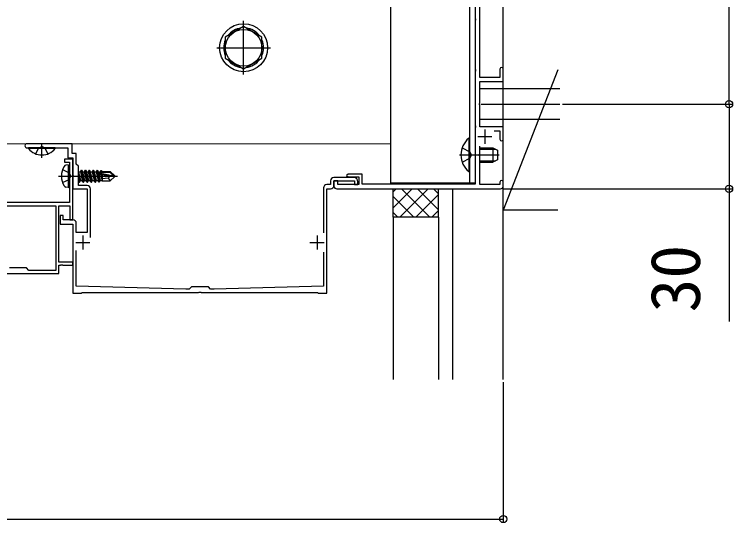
# Model space of a CAD drawing. Units: millimetres, scale not verified. Extents: x -1050 to 1050, y -1566 to 1557.
# Drawn here: x -58.2 to 196.3, y 182.5 to 362.6 of the extents above; entities that cross this region are included whole.
import ezdxf
from ezdxf.enums import TextEntityAlignment as Align

# ---------------------------------------------------------------- set-up
doc = ezdxf.new("R2010")
doc.units = ezdxf.units.MM
doc.header["$LTSCALE"] = 8
for name, color, linetype in [('0-3_YKK_11', 7, 'Continuous'), ('0-5_YKK_13', 4, 'Continuous'), ('0-6_YKK_D', 6, 'Continuous'), ('0-8_YSS_K', 3, 'Continuous')]:
    doc.layers.add(name, color=color, linetype=linetype)
doc.layers.add('0-4_YKK_12', color=2, linetype='Continuous', lineweight=18)
doc.styles.add('ＭＳ ゴシック', font='')
doc.styles.get('ＭＳ ゴシック').set_extended_font_data('MS Gothic')

msp = doc.modelspace()

# ---------------------------------------------------------------- linework, layer by layer
at = {"layer": '0-3_YKK_11'}
for p, q in [((108.5, 321.801), (108.5, 316.801)), ((106, 319.301), (111, 319.301)), ((62, 304.801), (55, 304.801)), ((115, 301.801), (115, 303.201)), ((-31.3, 283.604), (-31.3, 300.801)), ((51.3, 301.101), (51.3, 285.2)), ((56, 300.801), (114, 300.801)), ((-34, 284.301), (-34, 279.301)), ((49, 284.301), (49, 279.301)), ((-36.5, 281.801), (-31.5, 281.801)), ((46.5, 281.801), (51.5, 281.801))]:
    msp.add_line(p, q, dxfattribs=at)
for points in [[(105, 430.343), (105, 361.26), (105.12, 361.076), (105.12, 360.527), (105, 360.343), (105, 343.26), (105.12, 343.076), (105.12, 342.527), (105, 342.343), (105, 323.26), (105.12, 323.076), (105.12, 322.527), (105, 322.343), (105, 302.501), (65, 302.501), (65, 306.001), (60, 306.001), (59.5, 305.501), (60, 305.001), (63.8, 305.001), (63.8, 302.301), (56.4, 302.301), (56.4, 303.601), (55, 303.601), (55, 301.801)], [(113.8, 343.201), (113.8, 340.301), (106.7, 340.301), (106.7, 377.301), (113.8, 377.301), (113.8, 374.401)], [(115, 318.401), (115, 322.801), (106.7, 322.801), (106.7, 330.343), (106.58, 330.527), (106.58, 331.076), (106.7, 331.26), (106.7, 338.801), (115, 338.801), (115, 343.201)], [(111.773, 321.301), (113.8, 321.301), (113.8, 318.401)], [(-32.5, 302.001), (-35.5, 302.001), (-35.5, 308.801), (-36.3, 309.601), (-36.3, 313.301), (-37.8, 313.301), (-37.8, 316.801), (-53.75, 316.801)], [(113.8, 303.201), (113.8, 302.301), (106.7, 302.301), (106.7, 312.343), (106.58, 312.527), (106.58, 313.076), (106.7, 313.26), (106.7, 315.944)], [(-53.75, 315.301), (-48.958, 315.301), (-48.775, 315.421), (-48.225, 315.421), (-48.042, 315.301), (-39.3, 315.301), (-39.3, 311.801), (-37.5, 311.801), (-37.5, 305.76), (-37.38, 305.576), (-37.38, 305.027), (-37.5, 304.843), (-37.5, 300.801), (-32.5, 300.801), (-32.5, 285.301), (-36.3, 285.301), (-36.3, 288.601)], [(-72.5, 270.801), (-42.5, 270.801), (-42.5, 273.801), (-41.958, 273.801), (-41.775, 273.921), (-41.225, 273.921), (-41.042, 273.801), (-37.5, 273.801), (-37.5, 274.801), (-42.5, 274.801), (-42.5, 294.801), (-38.6, 294.801), (-38.6, 289.801), (-37.5, 289.801), (-37.5, 311.301), (-40.5, 311.301), (-40.5, 310.301), (-38.7, 310.301), (-38.7, 305.76), (-38.58, 305.576), (-38.58, 305.027), (-38.7, 304.843), (-38.7, 296.001)], [(53.8, 303.601), (53.8, 302.301), (52.5, 302.301)], [(55, 302.001), (55, 303.601), (62.3, 303.601), (62.3, 302.301), (63.5, 302.301), (63.5, 303.301)], [(-37.5, 289.801), (-41, 289.801), (-41, 291.301), (-42, 291.301), (-42, 288.301), (-37.5, 288.301), (-37.5, 263.801), (-34.5, 263.801), (-34.2, 264.101), (7.042, 264.101), (7.225, 264.221), (7.775, 264.221), (7.958, 264.101), (49.2, 264.101), (49.5, 263.801), (52.5, 263.801), (52.5, 300.801), (53.8, 300.801)], [(-38.7, 296.001), (-72.832, 296.001), (-81.499, 290.801), (-101.5, 290.801)], [(-72.5, 294.801), (-43.6, 294.801), (-43.6, 271.901), (-53.1, 271.901), (-54, 272.801), (-60, 272.801)], [(51.3, 278.403), (51.3, 266.301), (12.496, 265.301), (11.3, 265.301), (10.5, 266.101), (4.5, 266.101), (3.7, 265.301), (2.504, 265.301), (-36.3, 266.301), (-36.3, 278.929)]]:
    msp.add_lwpolyline(points, dxfattribs=at)
for centre, radius, start, end in [((114.4, 343.201), 0.6, 90.00001, 179.99999), ((114.4, 343.201), 0.6, 0.00001, 89.99999), ((114.4, 318.401), 0.6, 180.00001, 269.99999), ((114.4, 318.401), 0.6, 270.00001, 359.99999), ((-53.75, 316.051), 0.75, 90.00001, 179.99999), ((-53.75, 316.051), 0.75, 180.00001, 269.99999), ((55, 303.601), 1.2, 90.00001, 179.99999), ((62, 303.301), 1.5, 0.00001, 89.99999), ((114.4, 303.201), 0.6, 90.00001, 179.99999), ((114.4, 303.201), 0.6, 0.00001, 89.99999), ((-32.5, 300.801), 1.2, 0.00001, 89.99999), ((52.5, 301.101), 1.2, 90.00001, 179.99999), ((53.8, 302.001), 1.2, 270.00001, 359.99999), ((56, 301.801), 1, 180.00001, 269.99999), ((114, 301.801), 1, 270.00001, 359.99999), ((-37.5, 288.601), 1.2, 0.00001, 89.99999)]:
    msp.add_arc(centre, radius, start, end, dxfattribs=at)
at = {"layer": '0-4_YKK_12'}
msp.add_line((75, 316.8), (-390, 316.8), dxfattribs=at)
at = {"layer": '0-5_YKK_13'}
for p, q in [((75, 477.801), (75, 302.801)), ((103, 477.801), (103, 302.801)), ((105, 477.801), (105, 302.801)), ((23, 341.3), (23, 360.3)), ((13.5, 350.8), (32.5, 350.8)), ((107, 330.801), (135, 330.801)), ((102.752, 318.701), (103, 318.701)), ((102.752, 318.701), (102.752, 306.901)), ((103, 306.901), (103, 318.701)), ((-49.645, 315.209), (-48.5, 315.817)), ((-48.5, 311.801), (-48.5, 316.801)), ((-47.355, 315.209), (-48.5, 315.817)), ((-43.75, 315.301), (-53.25, 315.301)), ((-53.25, 315.074), (-53.25, 315.301)), ((-43.75, 315.074), (-53.25, 315.074)), ((-50.65, 313.193), (-49.645, 315.209)), ((-46.35, 313.193), (-47.355, 315.209)), ((-43.75, 315.074), (-43.75, 315.301)), ((100.417, 315.301), (103.135, 313.946)), ((103.744, 312.801), (103.135, 313.946)), ((106.7, 315.301), (111.3, 315.301)), ((106.7, 314.868), (112.22, 314.868)), ((111.3, 315.301), (113, 314.501)), ((111.3, 315.301), (111.3, 310.301)), ((113, 314.501), (113, 311.101)), ((99.5, 312.801), (113.5, 312.801)), ((100.417, 310.301), (103.135, 311.656)), ((103.744, 312.801), (103.135, 311.656)), ((106.7, 310.734), (112.22, 310.734)), ((113, 311.101), (111.3, 310.301)), ((-39.2, 309.301), (-40.002, 309.16)), ((-39.2, 309.301), (-39.2, 301.301)), ((-39.2, 309.301), (-38.7, 309.213)), ((-38.7, 309.213), (-38.7, 301.39)), ((106.7, 310.301), (111.3, 310.301)), ((-35.5, 306.851), (-34.868, 306.851)), ((-35.5, 306.708), (-34.832, 303.751)), ((-34.55, 307.401), (-34.868, 306.851)), ((-34.868, 306.851), (-34.168, 303.751)), ((-33.85, 303.201), (-34.55, 307.401)), ((-34.55, 307.401), (-34.45, 307.401)), ((-34.45, 307.401), (-33.75, 303.201)), ((-34.132, 306.851), (-33.468, 306.851)), ((-33.15, 307.401), (-33.468, 306.851)), ((-33.468, 306.851), (-32.768, 303.751)), ((-32.45, 303.201), (-33.15, 307.401)), ((-33.15, 307.401), (-33.05, 307.401)), ((-33.05, 307.401), (-32.35, 303.201)), ((-32.732, 306.851), (-32.068, 306.851)), ((-31.75, 307.401), (-32.068, 306.851)), ((-32.068, 306.851), (-31.368, 303.751)), ((-31.05, 303.201), (-31.75, 307.401)), ((-31.75, 307.401), (-31.65, 307.401)), ((-31.65, 307.401), (-30.95, 303.201)), ((-31.332, 306.851), (-30.668, 306.851)), ((-30.35, 307.401), (-30.668, 306.851)), ((-30.668, 306.851), (-29.968, 303.751)), ((-29.65, 303.201), (-30.35, 307.401)), ((-30.35, 307.401), (-30.25, 307.401)), ((-30.25, 307.401), (-29.55, 303.201)), ((-29.932, 306.851), (-29.268, 306.851)), ((-28.95, 307.401), (-29.268, 306.851)), ((-29.268, 306.851), (-28.568, 303.751)), ((-28.822, 306.634), (-28.95, 307.401)), ((-28.95, 307.401), (-28.85, 307.401)), ((-28.85, 307.401), (-28.731, 306.688)), ((-28.823, 306.633), (-23.124, 305.451)), ((-28.25, 303.201), (-28.754, 306.227)), ((-28.707, 306.211), (-24.322, 305.301)), ((-28.652, 306.701), (-24.374, 306.701)), ((-28.65, 306.199), (-28.15, 303.201)), ((-28.532, 306.851), (-27.868, 306.851)), ((-28.372, 306.142), (-27.832, 303.751)), ((-27.608, 307.301), (-27.868, 306.851)), ((-27.868, 306.851), (-27.833, 306.698)), ((-27.675, 305.997), (-27.168, 303.751)), ((-27.608, 307.301), (-27.392, 307.301)), ((-27.608, 307.301), (-27.509, 306.701)), ((-27.392, 307.301), (-27.219, 307.001)), ((-27.392, 307.301), (-27.276, 306.701)), ((-27.383, 305.936), (-27.1, 304.218)), ((-27.219, 307.001), (-24.25, 307.001)), ((-27.116, 305.881), (-27.1, 305.797)), ((-27.1, 307.001), (-27.1, 306.701)), ((-27.1, 305.878), (-27.1, 303.601)), ((-24.25, 307.001), (-24.374, 306.701)), ((-24.374, 306.701), (-23.124, 305.451)), ((-22.7, 305.451), (-24.25, 307.001)), ((-23.124, 305.451), (-22.7, 305.451)), ((-22.7, 305.151), (-22.7, 305.451)), ((102.752, 306.901), (103, 306.901)), ((-42.6, 305.301), (-21.7, 305.301)), ((-35.5, 305.301), (-35.15, 303.201)), ((-35.25, 303.201), (-35.5, 304.701)), ((-35.25, 303.201), (-35.5, 303.634)), ((-35.25, 303.201), (-35.15, 303.201)), ((-35.15, 303.201), (-34.832, 303.751)), ((-34.832, 303.751), (-34.168, 303.751)), ((-33.85, 303.201), (-34.168, 303.751)), ((-33.85, 303.201), (-33.75, 303.201)), ((-33.75, 303.201), (-33.432, 303.751)), ((-33.432, 303.751), (-32.768, 303.751)), ((-32.45, 303.201), (-32.768, 303.751)), ((-32.45, 303.201), (-32.35, 303.201)), ((-32.35, 303.201), (-32.032, 303.751)), ((-32.032, 303.751), (-31.368, 303.751)), ((-31.05, 303.201), (-31.368, 303.751)), ((-31.05, 303.201), (-30.95, 303.201)), ((-30.95, 303.201), (-30.632, 303.751)), ((-30.632, 303.751), (-29.968, 303.751)), ((-29.65, 303.201), (-29.968, 303.751)), ((-29.65, 303.201), (-29.55, 303.201)), ((-29.55, 303.201), (-29.232, 303.751)), ((-29.232, 303.751), (-28.568, 303.751)), ((-28.25, 303.201), (-28.568, 303.751)), ((-28.25, 303.201), (-28.15, 303.201)), ((-28.15, 303.201), (-27.832, 303.751)), ((-27.832, 303.751), (-27.168, 303.751)), ((-27.1, 303.601), (-27.168, 303.751)), ((-27.1, 303.601), (-24.25, 303.601)), ((-25.053, 304.559), (-24.25, 303.601)), ((-24.322, 305.301), (-22.7, 305.301)), ((-24.322, 305.301), (-22.7, 305.151)), ((-22.7, 305.151), (-24.25, 303.601)), ((-39.2, 301.301), (-40.002, 301.443)), ((-39.2, 301.301), (-38.7, 301.39)), ((105, 302.801), (75, 302.801))]:
    msp.add_line(p, q, dxfattribs=at)
msp.add_lwpolyline([(23, 358.306), (16.5, 354.553), (16.5, 347.047), (23, 343.294), (29.5, 347.047), (29.5, 354.553)], close=True, dxfattribs=at)
for points in [[(135, 336.201), (115, 336.201), (106.7, 336.201)], [(135, 325.401), (115, 325.401), (106.7, 325.401)], [(-41.179, 307.601), (-38.863, 306.446), (-38.254, 305.301)], [(-34.45, 307.401), (-34.132, 306.851), (-33.432, 303.751)], [(-33.05, 307.401), (-32.732, 306.851), (-32.032, 303.751)], [(-31.65, 307.401), (-31.332, 306.851), (-30.632, 303.751)], [(-30.25, 307.401), (-29.932, 306.851), (-29.232, 303.751)], [(-28.85, 307.401), (-28.532, 306.851), (-28.499, 306.701)], [(-41.179, 303.001), (-38.863, 304.156), (-38.254, 305.301)], [(-24.322, 305.301), (-25.053, 304.559), (-27.1, 304.401)]]:
    msp.add_lwpolyline(points, dxfattribs=at)
for radius in [8.5, 6.5]:
    msp.add_circle((23, 350.8), radius, dxfattribs=at)
for centre, radius, start, end in [((23, 350.8), 7.05, 97.21814, 142.78186), ((23, 350.8), 7.05, 37.21814, 82.78186), ((23, 350.8), 7.05, 157.21814, 202.78186), ((23, 350.8), 7.05, 337.21814, 22.78186), ((23, 350.8), 7.05, 217.21814, 262.78186), ((23, 350.8), 7.05, 277.21814, 322.78186), ((107.7, 312.801), 7.7, 129.98312, 230.01688), ((-48.5, 318.901), 6.1, 218.85935, 321.14065), ((-35.1, 305.301), 6.5, 147.94412, 212.05588), ((-39.846, 308.274), 0.9, 100, 147.94412), ((-28.652, 306.453), 0.248, 90, 257.19096), ((-39.846, 302.329), 0.9, 212.05588, 260)]:
    msp.add_arc(centre, radius, start, end, dxfattribs=at)
at = {"layer": '0-6_YKK_D'}
for p, q in [((195, 330.801), (195, 450.801)), ((136, 330.801), (196, 330.801)), ((136, 330.801), (196, 330.801)), ((115, 300.801), (196, 300.801)), ((115, 232.301), (115, 182.8)), ((-450, 183.8), (115, 183.8))]:
    msp.add_line(p, q, dxfattribs=at)
msp.add_lwpolyline([(195, 330.801), (195, 300.801), (195, 253.792)], dxfattribs=at)
for centre in [(195, 330.801), (195, 330.801), (195, 300.801), (115, 183.8)]:
    msp.add_circle(centre, 1.275, dxfattribs=at)
at = {"layer": '0-8_YSS_K'}
for p, q in [((115, 233.301), (115, 583.301)), ((134.319, 342.978), (115, 293.301)), ((76, 299.753), (77.048, 300.801)), ((76, 294.096), (82.705, 300.801)), ((78.362, 290.801), (88.362, 300.801)), ((88.94, 290.801), (78.94, 300.801)), ((92, 293.398), (84.597, 300.801)), ((92, 299.055), (90.254, 300.801)), ((92, 290.801), (92, 300.801)), ((97, 300.801), (97, 233.301)), ((83.283, 290.801), (76, 298.084)), ((84.019, 290.801), (92, 298.783)), ((89.676, 290.801), (92, 293.126)), ((77.626, 290.801), (76, 292.428)), ((76, 290.801), (76, 233.301)), ((92, 290.801), (92, 233.301))]:
    msp.add_line(p, q, dxfattribs=at)
for points in [[(134.319, 293.301), (115, 293.301), (115, 563.301)], [(92, 290.801), (76, 290.801), (76, 300.801)]]:
    msp.add_lwpolyline(points, dxfattribs=at)

# ---------------------------------------------------------------- texts
at = {"layer": '0-6_YKK_D', "style": 'ＭＳ ゴシック'}
msp.add_text('30', height=17.6, rotation=90, dxfattribs=at).set_placement((190, 257.02), align=Align.BOTTOM_LEFT)

doc.saveas('drawing.dxf')
